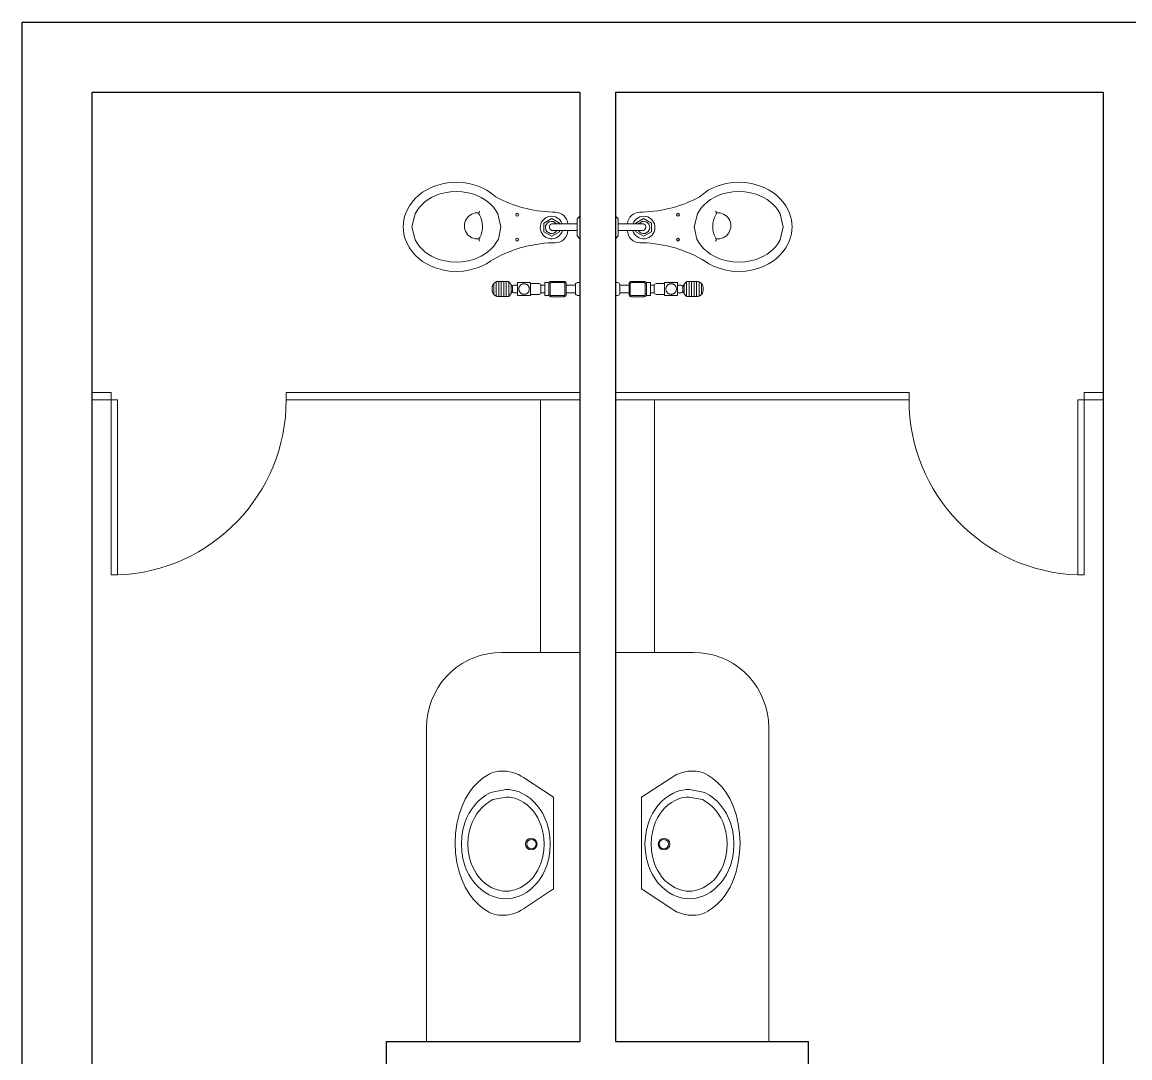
# Model space of a CAD drawing. Header units: millimetres. Extents: x 0 to 11.7, y 0 to 17.
# Drawn here: x 0 to 4.426, y 12.875 to 17.014 of the extents above; entities that cross this region are included whole.
import ezdxf

# ---------------------------------------------------------------- set-up
doc = ezdxf.new("R2010")
doc.units = ezdxf.units.MM
doc.layers.add('_cerramiento', color=251, linetype='Continuous', lineweight=25)
doc.layers.add('_mobiliario', color=7, linetype='Continuous', lineweight=5, true_color=0x9e9e9e)

msp = doc.modelspace()

# ---------------------------------------------------------------- linework, layer by layer
at = {"layer": '_cerramiento'}
for p, q in [((0, 17.014), (4.3904, 17.014)), ((0, 11.773), (0, 17.014)), ((4.3904, 17.014), (11.6892, 17.014)), ((0.28, 16.734), (2.2279, 16.734)), ((0.28, 11.8445), (0.28, 16.734)), ((2.2279, 16.734), (2.2279, 12.9395)), ((2.3709, 16.734), (4.3189, 16.734)), ((2.3709, 16.734), (2.3709, 12.9395)), ((4.3189, 16.734), (4.3189, 11.8445)), ((1.4564, 12.9395), (2.2279, 12.9395)), ((1.4564, 12.7326), (1.4564, 12.9395)), ((2.3709, 12.9395), (3.1424, 12.9395)), ((3.1424, 12.7326), (3.1424, 12.9395))]:
    msp.add_line(p, q, dxfattribs=at)
at = {"layer": '_mobiliario'}
for p, q in [((2.1303, 16.2547), (2.1192, 16.2547)), ((2.4686, 16.2547), (2.4797, 16.2547)), ((2.0848, 16.2102), (2.116, 16.2296)), ((2.0848, 16.1759), (2.0848, 16.2102)), ((2.1155, 16.2085), (2.2175, 16.2085)), ((2.2175, 16.2285), (2.2279, 16.2387)), ((2.2175, 16.2285), (2.2175, 16.1603)), ((2.2279, 16.1483), (2.2279, 16.2387)), ((2.3709, 16.1483), (2.3709, 16.2387)), ((2.3814, 16.2285), (2.3709, 16.2387)), ((2.3814, 16.2285), (2.3814, 16.1603)), ((2.4834, 16.2085), (2.3814, 16.2085)), ((2.5141, 16.2102), (2.4829, 16.2296)), ((2.5141, 16.1759), (2.5141, 16.2102)), ((2.116, 16.1583), (2.0848, 16.1759)), ((2.1144, 16.1812), (2.2175, 16.1812)), ((2.2175, 16.1603), (2.2279, 16.1483)), ((2.3814, 16.1603), (2.3709, 16.1483)), ((2.4845, 16.1812), (2.3814, 16.1812)), ((2.4829, 16.1583), (2.5141, 16.1759)), ((2.1303, 16.1322), (2.1192, 16.1322)), ((2.4686, 16.1322), (2.4797, 16.1322)), ((1.8841, 15.9688), (1.8841, 15.9259)), ((1.8941, 15.9757), (1.8941, 15.9189)), ((1.9041, 15.9773), (1.9041, 15.9173)), ((1.9141, 15.9773), (1.9141, 15.9173)), ((1.9241, 15.9773), (1.9241, 15.9173)), ((1.9341, 15.9773), (1.9341, 15.9173)), ((1.9441, 15.9764), (1.9441, 15.9183)), ((1.9541, 15.9648), (1.9541, 15.9298)), ((1.9596, 15.9373), (1.9596, 15.9573)), ((1.9796, 15.9623), (1.9646, 15.9623)), ((2.0316, 15.9735), (1.9796, 15.9735)), ((1.9796, 15.9211), (1.9796, 15.9735)), ((2.0316, 15.9211), (2.0316, 15.9735)), ((2.0657, 15.969), (2.0316, 15.969)), ((2.0729, 15.9623), (2.0883, 15.9623)), ((2.073, 15.9329), (2.073, 15.9618)), ((2.0883, 15.9728), (2.1053, 15.9728)), ((2.0883, 15.9218), (2.0883, 15.9728)), ((2.174, 15.9623), (2.2109, 15.9623)), ((2.2109, 15.9643), (2.2109, 15.9303)), ((2.3879, 15.9643), (2.3879, 15.9303)), ((2.4249, 15.9623), (2.3879, 15.9623)), ((2.5106, 15.9728), (2.4936, 15.9728)), ((2.5106, 15.9218), (2.5106, 15.9728)), ((2.526, 15.9623), (2.5106, 15.9623)), ((2.5259, 15.9329), (2.5259, 15.9618)), ((2.5332, 15.969), (2.5673, 15.969)), ((2.5673, 15.9735), (2.6193, 15.9735)), ((2.5673, 15.9211), (2.5673, 15.9735)), ((2.6193, 15.9211), (2.6193, 15.9735)), ((2.6193, 15.9623), (2.6343, 15.9623)), ((2.6393, 15.9373), (2.6393, 15.9573)), ((2.6448, 15.9648), (2.6448, 15.9298)), ((2.6548, 15.9764), (2.6548, 15.9183)), ((2.6648, 15.9773), (2.6648, 15.9173)), ((2.6748, 15.9773), (2.6748, 15.9173)), ((2.6848, 15.9773), (2.6848, 15.9173)), ((2.6948, 15.9773), (2.6948, 15.9173)), ((2.7048, 15.9757), (2.7048, 15.9189)), ((2.7148, 15.9688), (2.7148, 15.9259)), ((1.9796, 15.9323), (1.9646, 15.9323)), ((2.0316, 15.9211), (1.9796, 15.9211)), ((2.0657, 15.9256), (2.0316, 15.9256)), ((2.0729, 15.9323), (2.0883, 15.9323)), ((2.0883, 15.9218), (2.1053, 15.9218)), ((2.174, 15.9323), (2.2109, 15.9323)), ((2.2194, 15.9218), (2.2279, 15.9218)), ((2.3794, 15.9218), (2.3709, 15.9218)), ((2.4249, 15.9323), (2.3879, 15.9323)), ((2.5106, 15.9218), (2.4936, 15.9218)), ((2.526, 15.9323), (2.5106, 15.9323)), ((2.5332, 15.9256), (2.5673, 15.9256)), ((2.5673, 15.9211), (2.6193, 15.9211)), ((2.6193, 15.9323), (2.6343, 15.9323)), ((0.3551, 15.534), (0.28, 15.534)), ((0.381, 15.504), (0.28, 15.504)), ((0.3551, 15.534), (0.3551, 14.8045)), ((0.381, 15.504), (0.381, 14.8045)), ((2.2279, 15.534), (1.0551, 15.534)), ((1.9011, 15.504), (1.0551, 15.504)), ((2.2279, 15.504), (1.0551, 15.504)), ((2.3709, 15.534), (3.5438, 15.534)), ((2.3709, 15.504), (3.5438, 15.504)), ((2.6978, 15.504), (3.5438, 15.504)), ((4.2179, 15.504), (4.3189, 15.504)), ((4.2179, 15.504), (4.2179, 14.8045)), ((4.2438, 15.534), (4.3189, 15.534)), ((4.2438, 15.534), (4.2438, 14.8045))]:
    msp.add_line(p, q, dxfattribs=at)
for points in [[(1.8921, 16.3159), (1.8754, 16.3298), (1.8573, 16.3419), (1.838, 16.3521), (1.8179, 16.3603), (1.7908, 16.368), (1.7631, 16.3727), (1.735, 16.3743), (1.7069, 16.3727), (1.6792, 16.368), (1.6521, 16.3603), (1.634, 16.3531), (1.6167, 16.3442), (1.6002, 16.3339), (1.5848, 16.322), (1.5709, 16.3091), (1.5584, 16.2947), (1.5474, 16.2792), (1.5381, 16.2625), (1.5326, 16.2499), (1.5282, 16.2368), (1.5251, 16.2234), (1.5232, 16.2097), (1.5226, 16.1959), (1.5232, 16.1821), (1.5251, 16.1684), (1.5282, 16.155), (1.5326, 16.1419), (1.5381, 16.1293), (1.5474, 16.1126), (1.5584, 16.0971), (1.5709, 16.0827), (1.5848, 16.0698), (1.6002, 16.0579), (1.6167, 16.0476), (1.634, 16.0387), (1.6521, 16.0315), (1.6792, 16.0238), (1.7069, 16.0191), (1.735, 16.0175)], [(2.7068, 16.3159), (2.7235, 16.3298), (2.7416, 16.3419), (2.7609, 16.3521), (2.781, 16.3603), (2.8081, 16.368), (2.8358, 16.3727), (2.8639, 16.3743), (2.892, 16.3727), (2.9197, 16.368), (2.9468, 16.3603), (2.9649, 16.3531), (2.9822, 16.3442), (2.9987, 16.3339), (3.0141, 16.322), (3.028, 16.3091), (3.0405, 16.2947), (3.0515, 16.2792), (3.0608, 16.2625), (3.0663, 16.2499), (3.0707, 16.2368), (3.0738, 16.2234), (3.0757, 16.2097), (3.0763, 16.1959), (3.0757, 16.1821), (3.0738, 16.1684), (3.0707, 16.155), (3.0663, 16.1419), (3.0608, 16.1293), (3.0515, 16.1126), (3.0405, 16.0971), (3.028, 16.0827), (3.0141, 16.0698), (2.9987, 16.0579), (2.9822, 16.0476), (2.9649, 16.0387), (2.9468, 16.0315), (2.9197, 16.0238), (2.892, 16.0191), (2.8639, 16.0175)], [(2.1472, 16.2085), (2.1472, 16.2102), (2.116, 16.2296)], [(2.4517, 16.2085), (2.4517, 16.2102), (2.4829, 16.2296)], [(2.116, 16.1583), (2.1472, 16.1759), (2.1472, 16.1812)], [(2.4829, 16.1583), (2.4517, 16.1759), (2.4517, 16.1812)], [(1.735, 16.0175), (1.7631, 16.0191), (1.7908, 16.0238), (1.8179, 16.0315), (1.8369, 16.0392), (1.8552, 16.0487), (1.8724, 16.0598)], [(2.8639, 16.0175), (2.8358, 16.0191), (2.8081, 16.0238), (2.781, 16.0315), (2.762, 16.0392), (2.7437, 16.0487), (2.7265, 16.0598)], [(1.9596, 15.9373), (1.9479, 15.9214), (1.9473, 15.9207), (1.9467, 15.92), (1.946, 15.9194), (1.9452, 15.9189), (1.9444, 15.9184), (1.9435, 15.918), (1.9426, 15.9177), (1.9417, 15.9175), (1.9408, 15.9174), (1.9399, 15.9173), (1.9029, 15.9173), (1.9006, 15.9174), (1.8984, 15.9177), (1.8961, 15.9183), (1.8939, 15.919), (1.8918, 15.9199), (1.8898, 15.9211), (1.8879, 15.9224), (1.8861, 15.9238), (1.8845, 15.9255), (1.883, 15.9273), (1.8817, 15.9292), (1.8806, 15.9312), (1.8796, 15.9333), (1.8789, 15.9355), (1.8784, 15.9377), (1.8781, 15.94), (1.8779, 15.9423), (1.8779, 15.9523), (1.8781, 15.9546), (1.8784, 15.9569), (1.8789, 15.9592), (1.8796, 15.9614), (1.8806, 15.9635), (1.8817, 15.9655), (1.883, 15.9674), (1.8845, 15.9692), (1.8861, 15.9708), (1.8879, 15.9723), (1.8898, 15.9736), (1.8918, 15.9747), (1.8939, 15.9756), (1.8961, 15.9764), (1.8984, 15.9769), (1.9006, 15.9772), (1.9029, 15.9773), (1.9399, 15.9773), (1.9408, 15.9773), (1.9417, 15.9771), (1.9426, 15.9769), (1.9435, 15.9766), (1.9444, 15.9762), (1.9452, 15.9758), (1.946, 15.9752), (1.9467, 15.9746), (1.9473, 15.974), (1.9479, 15.9732), (1.9596, 15.9573)], [(2.2194, 15.9728), (2.2279, 15.9728), (2.2279, 15.9218)], [(2.3794, 15.9728), (2.3709, 15.9728), (2.3709, 15.9218)], [(2.6393, 15.9373), (2.651, 15.9214), (2.6516, 15.9207), (2.6522, 15.92), (2.6529, 15.9194), (2.6537, 15.9189), (2.6545, 15.9184), (2.6554, 15.918), (2.6563, 15.9177), (2.6572, 15.9175), (2.6581, 15.9174), (2.659, 15.9173), (2.696, 15.9173), (2.6983, 15.9174), (2.7005, 15.9177), (2.7028, 15.9183), (2.705, 15.919), (2.7071, 15.9199), (2.7091, 15.9211), (2.711, 15.9224), (2.7128, 15.9238), (2.7144, 15.9255), (2.7159, 15.9273), (2.7172, 15.9292), (2.7183, 15.9312), (2.7193, 15.9333), (2.72, 15.9355), (2.7205, 15.9377), (2.7208, 15.94), (2.721, 15.9423), (2.721, 15.9523), (2.7208, 15.9546), (2.7205, 15.9569), (2.72, 15.9592), (2.7193, 15.9614), (2.7183, 15.9635), (2.7172, 15.9655), (2.7159, 15.9674), (2.7144, 15.9692), (2.7128, 15.9708), (2.711, 15.9723), (2.7091, 15.9736), (2.7071, 15.9747), (2.705, 15.9756), (2.7028, 15.9764), (2.7005, 15.9769), (2.6983, 15.9772), (2.696, 15.9773), (2.659, 15.9773), (2.6581, 15.9773), (2.6572, 15.9771), (2.6563, 15.9769), (2.6554, 15.9766), (2.6545, 15.9762), (2.6537, 15.9758), (2.6529, 15.9752), (2.6522, 15.9746), (2.6516, 15.974), (2.651, 15.9732), (2.6393, 15.9573)], [(1.0551, 15.504), (1.0551, 15.534)], [(2.0718, 14.495), (2.0718, 15.504)], [(2.5271, 14.495), (2.5271, 15.504)], [(3.5438, 15.504), (3.5438, 15.534)], [(0.381, 14.8045), (0.3551, 14.8045)], [(4.2179, 14.8045), (4.2438, 14.8045)], [(1.6157, 12.9395), (1.6157, 14.195), (1.617, 14.2227), (1.6208, 14.2501), (1.6272, 14.2771), (1.636, 14.3034), (1.6472, 14.3287), (1.6606, 14.3529), (1.6763, 14.3758), (1.694, 14.3971), (1.7136, 14.4167), (1.7349, 14.4344), (1.7578, 14.4501), (1.782, 14.4636), (1.8073, 14.4748), (1.8336, 14.4836), (1.8606, 14.4899), (1.888, 14.4937), (1.9157, 14.495), (2.2279, 14.495)], [(2.9832, 12.9395), (2.9832, 14.195), (2.9819, 14.2227), (2.9781, 14.2501), (2.9717, 14.2771), (2.9629, 14.3034), (2.9517, 14.3287), (2.9383, 14.3529), (2.9226, 14.3758), (2.9049, 14.3971), (2.8853, 14.4167), (2.864, 14.4344), (2.8411, 14.4501), (2.8169, 14.4636), (2.7916, 14.4748), (2.7653, 14.4836), (2.7383, 14.4899), (2.7109, 14.4937), (2.6832, 14.495), (2.3709, 14.495)]]:
    msp.add_lwpolyline(points, dxfattribs=at)
for points in [[(1.7352, 16.0545), (1.7588, 16.0558), (1.7821, 16.0595), (1.8049, 16.0657), (1.8199, 16.0714), (1.8343, 16.0784), (1.848, 16.0866), (1.8609, 16.0959), (1.8734, 16.107), (1.8847, 16.1193), (1.8946, 16.1327), (1.9031, 16.1471), (1.913, 16.1959), (1.9001, 16.2483), (1.8923, 16.2616), (1.883, 16.2741), (1.8725, 16.2856), (1.8609, 16.2959), (1.848, 16.3052), (1.8343, 16.3134), (1.8199, 16.3204), (1.8049, 16.3261), (1.7821, 16.3323), (1.7588, 16.336), (1.7352, 16.3373), (1.7116, 16.336), (1.6883, 16.3323), (1.6655, 16.3261), (1.6506, 16.3204), (1.6362, 16.3134), (1.6225, 16.3052), (1.6096, 16.2959), (1.5979, 16.2856), (1.5875, 16.2741), (1.5782, 16.2616), (1.5703, 16.2483), (1.5575, 16.1959), (1.5703, 16.1435), (1.5782, 16.1302), (1.5875, 16.1177), (1.5979, 16.1062), (1.6096, 16.0959), (1.6225, 16.0866), (1.6362, 16.0784), (1.6506, 16.0714), (1.6655, 16.0657), (1.6883, 16.0595), (1.7116, 16.0558), (1.7352, 16.0545)], [(2.8637, 16.0545), (2.8401, 16.0558), (2.8168, 16.0595), (2.794, 16.0657), (2.779, 16.0714), (2.7646, 16.0784), (2.7509, 16.0866), (2.738, 16.0959), (2.7255, 16.107), (2.7142, 16.1193), (2.7043, 16.1327), (2.6958, 16.1471), (2.6859, 16.1959), (2.6988, 16.2483), (2.7066, 16.2616), (2.7159, 16.2741), (2.7264, 16.2856), (2.738, 16.2959), (2.7509, 16.3052), (2.7646, 16.3134), (2.779, 16.3204), (2.794, 16.3261), (2.8168, 16.3323), (2.8401, 16.336), (2.8637, 16.3373), (2.8873, 16.336), (2.9106, 16.3323), (2.9334, 16.3261), (2.9483, 16.3204), (2.9627, 16.3134), (2.9764, 16.3052), (2.9893, 16.2959), (3.001, 16.2856), (3.0114, 16.2741), (3.0207, 16.2616), (3.0286, 16.2483), (3.0414, 16.1959), (3.0286, 16.1435), (3.0207, 16.1302), (3.0114, 16.1177), (3.001, 16.1062), (2.9893, 16.0959), (2.9764, 16.0866), (2.9627, 16.0784), (2.9483, 16.0714), (2.9334, 16.0657), (2.9106, 16.0595), (2.8873, 16.0558), (2.8637, 16.0545)], [(2.0266, 15.9473), (2.0265, 15.9494), (2.0262, 15.9515), (2.0257, 15.9535), (2.025, 15.9554), (2.0241, 15.9573), (2.0231, 15.9591), (2.0218, 15.9608), (2.0205, 15.9623), (2.0189, 15.9637), (2.0173, 15.965), (2.0155, 15.966), (2.0136, 15.9669), (2.0117, 15.9676), (2.0097, 15.9681), (2.0077, 15.9684), (2.0056, 15.9685), (2.0036, 15.9684), (2.0015, 15.9681), (1.9995, 15.9676), (1.9976, 15.9669), (1.9957, 15.966), (1.9939, 15.965), (1.9923, 15.9637), (1.9908, 15.9623), (1.9894, 15.9608), (1.9881, 15.9591), (1.9871, 15.9573), (1.9862, 15.9554), (1.9855, 15.9535), (1.985, 15.9515), (1.9847, 15.9494), (1.9846, 15.9473), (1.9847, 15.9452), (1.985, 15.9432), (1.9855, 15.9412), (1.9862, 15.9392), (1.9871, 15.9373), (1.9881, 15.9355), (1.9894, 15.9339), (1.9908, 15.9323), (1.9923, 15.9309), (1.9939, 15.9297), (1.9957, 15.9286), (1.9976, 15.9277), (1.9995, 15.927), (2.0015, 15.9265), (2.0036, 15.9262), (2.0056, 15.9261), (2.0077, 15.9262), (2.0097, 15.9265), (2.0117, 15.927), (2.0136, 15.9277), (2.0155, 15.9286), (2.0173, 15.9297), (2.0189, 15.9309), (2.0205, 15.9323), (2.0218, 15.9339), (2.0231, 15.9355), (2.0241, 15.9373), (2.025, 15.9392), (2.0257, 15.9412), (2.0262, 15.9432), (2.0265, 15.9452), (2.0266, 15.9473)], [(2.1648, 15.9168), (2.1138, 15.9168), (2.1129, 15.9169), (2.1121, 15.917), (2.1113, 15.9172), (2.1104, 15.9174), (2.1097, 15.9178), (2.1089, 15.9182), (2.1082, 15.9187), (2.1076, 15.9192), (2.107, 15.9198), (2.1064, 15.9205), (2.1059, 15.9212), (2.1055, 15.922), (2.1052, 15.9227), (2.1049, 15.9235), (2.1047, 15.9244), (2.1046, 15.9252), (2.1045, 15.9261), (2.1045, 15.9686), (2.1046, 15.9694), (2.1047, 15.9703), (2.1049, 15.9711), (2.1052, 15.9719), (2.1055, 15.9727), (2.1059, 15.9734), (2.1064, 15.9741), (2.107, 15.9748), (2.1076, 15.9754), (2.1082, 15.976), (2.1089, 15.9764), (2.1097, 15.9769), (2.1104, 15.9772), (2.1113, 15.9775), (2.1121, 15.9777), (2.1129, 15.9778), (2.1138, 15.9778), (2.1648, 15.9778), (2.1656, 15.9778), (2.1665, 15.9777), (2.1673, 15.9775), (2.1681, 15.9772), (2.1689, 15.9769), (2.1697, 15.9764), (2.1704, 15.976), (2.171, 15.9754), (2.1716, 15.9748), (2.1722, 15.9741), (2.1727, 15.9734), (2.1731, 15.9727), (2.1734, 15.9719), (2.1737, 15.9711), (2.1739, 15.9703), (2.174, 15.9694), (2.174, 15.9686), (2.174, 15.9261), (2.174, 15.9252), (2.1739, 15.9244), (2.1737, 15.9235), (2.1734, 15.9227), (2.1731, 15.922), (2.1727, 15.9212), (2.1722, 15.9205), (2.1716, 15.9198), (2.171, 15.9192), (2.1704, 15.9187), (2.1697, 15.9182), (2.1689, 15.9178), (2.1681, 15.9174), (2.1673, 15.9172), (2.1665, 15.917), (2.1656, 15.9169), (2.1648, 15.9168)], [(2.1648, 15.9218), (2.1138, 15.9218), (2.1134, 15.9218), (2.113, 15.9219), (2.1126, 15.922), (2.1123, 15.9221), (2.1119, 15.9223), (2.1116, 15.9225), (2.1112, 15.9227), (2.1109, 15.9229), (2.1106, 15.9232), (2.1104, 15.9235), (2.1102, 15.9238), (2.11, 15.9242), (2.1098, 15.9245), (2.1097, 15.9249), (2.1096, 15.9253), (2.1096, 15.9257), (2.1095, 15.9261), (2.1095, 15.9686), (2.1096, 15.969), (2.1096, 15.9694), (2.1097, 15.9697), (2.1098, 15.9701), (2.11, 15.9705), (2.1102, 15.9708), (2.1104, 15.9711), (2.1106, 15.9714), (2.1109, 15.9717), (2.1112, 15.972), (2.1116, 15.9722), (2.1119, 15.9724), (2.1123, 15.9725), (2.1126, 15.9727), (2.113, 15.9728), (2.1134, 15.9728), (2.1138, 15.9728), (2.1648, 15.9728), (2.1652, 15.9728), (2.1656, 15.9728), (2.166, 15.9727), (2.1663, 15.9725), (2.1667, 15.9724), (2.167, 15.9722), (2.1673, 15.972), (2.1677, 15.9717), (2.1679, 15.9714), (2.1682, 15.9711), (2.1684, 15.9708), (2.1686, 15.9705), (2.1688, 15.9701), (2.1689, 15.9697), (2.169, 15.9694), (2.169, 15.969), (2.169, 15.9686), (2.169, 15.9261), (2.169, 15.9257), (2.169, 15.9253), (2.1689, 15.9249), (2.1688, 15.9245), (2.1686, 15.9242), (2.1684, 15.9238), (2.1682, 15.9235), (2.1679, 15.9232), (2.1677, 15.9229), (2.1673, 15.9227), (2.167, 15.9225), (2.1667, 15.9223), (2.1663, 15.9221), (2.166, 15.922), (2.1656, 15.9219), (2.1652, 15.9218), (2.1648, 15.9218)], [(2.4341, 15.9168), (2.4851, 15.9168), (2.486, 15.9169), (2.4868, 15.917), (2.4876, 15.9172), (2.4885, 15.9174), (2.4892, 15.9178), (2.49, 15.9182), (2.4907, 15.9187), (2.4913, 15.9192), (2.4919, 15.9198), (2.4925, 15.9205), (2.493, 15.9212), (2.4934, 15.922), (2.4937, 15.9227), (2.494, 15.9235), (2.4942, 15.9244), (2.4943, 15.9252), (2.4944, 15.9261), (2.4944, 15.9686), (2.4943, 15.9694), (2.4942, 15.9703), (2.494, 15.9711), (2.4937, 15.9719), (2.4934, 15.9727), (2.493, 15.9734), (2.4925, 15.9741), (2.4919, 15.9748), (2.4913, 15.9754), (2.4907, 15.976), (2.49, 15.9764), (2.4892, 15.9769), (2.4885, 15.9772), (2.4876, 15.9775), (2.4868, 15.9777), (2.486, 15.9778), (2.4851, 15.9778), (2.4341, 15.9778), (2.4333, 15.9778), (2.4324, 15.9777), (2.4316, 15.9775), (2.4308, 15.9772), (2.43, 15.9769), (2.4292, 15.9764), (2.4285, 15.976), (2.4279, 15.9754), (2.4273, 15.9748), (2.4267, 15.9741), (2.4262, 15.9734), (2.4258, 15.9727), (2.4255, 15.9719), (2.4252, 15.9711), (2.425, 15.9703), (2.4249, 15.9694), (2.4249, 15.9686), (2.4249, 15.9261), (2.4249, 15.9252), (2.425, 15.9244), (2.4252, 15.9235), (2.4255, 15.9227), (2.4258, 15.922), (2.4262, 15.9212), (2.4267, 15.9205), (2.4273, 15.9198), (2.4279, 15.9192), (2.4285, 15.9187), (2.4292, 15.9182), (2.43, 15.9178), (2.4308, 15.9174), (2.4316, 15.9172), (2.4324, 15.917), (2.4333, 15.9169), (2.4341, 15.9168)], [(2.4341, 15.9218), (2.4851, 15.9218), (2.4855, 15.9218), (2.4859, 15.9219), (2.4863, 15.922), (2.4866, 15.9221), (2.487, 15.9223), (2.4873, 15.9225), (2.4877, 15.9227), (2.488, 15.9229), (2.4883, 15.9232), (2.4885, 15.9235), (2.4887, 15.9238), (2.4889, 15.9242), (2.4891, 15.9245), (2.4892, 15.9249), (2.4893, 15.9253), (2.4893, 15.9257), (2.4894, 15.9261), (2.4894, 15.9686), (2.4893, 15.969), (2.4893, 15.9694), (2.4892, 15.9697), (2.4891, 15.9701), (2.4889, 15.9705), (2.4887, 15.9708), (2.4885, 15.9711), (2.4883, 15.9714), (2.488, 15.9717), (2.4877, 15.972), (2.4873, 15.9722), (2.487, 15.9724), (2.4866, 15.9725), (2.4863, 15.9727), (2.4859, 15.9728), (2.4855, 15.9728), (2.4851, 15.9728), (2.4341, 15.9728), (2.4337, 15.9728), (2.4333, 15.9728), (2.4329, 15.9727), (2.4326, 15.9725), (2.4322, 15.9724), (2.4319, 15.9722), (2.4316, 15.972), (2.4312, 15.9717), (2.431, 15.9714), (2.4307, 15.9711), (2.4305, 15.9708), (2.4303, 15.9705), (2.4301, 15.9701), (2.43, 15.9697), (2.4299, 15.9694), (2.4299, 15.969), (2.4299, 15.9686), (2.4299, 15.9261), (2.4299, 15.9257), (2.4299, 15.9253), (2.43, 15.9249), (2.4301, 15.9245), (2.4303, 15.9242), (2.4305, 15.9238), (2.4307, 15.9235), (2.431, 15.9232), (2.4312, 15.9229), (2.4316, 15.9227), (2.4319, 15.9225), (2.4322, 15.9223), (2.4326, 15.9221), (2.4329, 15.922), (2.4333, 15.9219), (2.4337, 15.9218), (2.4341, 15.9218)], [(2.5723, 15.9473), (2.5724, 15.9494), (2.5727, 15.9515), (2.5732, 15.9535), (2.5739, 15.9554), (2.5748, 15.9573), (2.5758, 15.9591), (2.5771, 15.9608), (2.5784, 15.9623), (2.58, 15.9637), (2.5816, 15.965), (2.5834, 15.966), (2.5853, 15.9669), (2.5872, 15.9676), (2.5892, 15.9681), (2.5912, 15.9684), (2.5933, 15.9685), (2.5953, 15.9684), (2.5974, 15.9681), (2.5994, 15.9676), (2.6013, 15.9669), (2.6032, 15.966), (2.605, 15.965), (2.6066, 15.9637), (2.6081, 15.9623), (2.6095, 15.9608), (2.6108, 15.9591), (2.6118, 15.9573), (2.6127, 15.9554), (2.6134, 15.9535), (2.6139, 15.9515), (2.6142, 15.9494), (2.6143, 15.9473), (2.6142, 15.9452), (2.6139, 15.9432), (2.6134, 15.9412), (2.6127, 15.9392), (2.6118, 15.9373), (2.6108, 15.9355), (2.6095, 15.9339), (2.6081, 15.9323), (2.6066, 15.9309), (2.605, 15.9297), (2.6032, 15.9286), (2.6013, 15.9277), (2.5994, 15.927), (2.5974, 15.9265), (2.5953, 15.9262), (2.5933, 15.9261), (2.5912, 15.9262), (2.5892, 15.9265), (2.5872, 15.927), (2.5853, 15.9277), (2.5834, 15.9286), (2.5816, 15.9297), (2.58, 15.9309), (2.5784, 15.9323), (2.5771, 15.9339), (2.5758, 15.9355), (2.5748, 15.9373), (2.5739, 15.9392), (2.5732, 15.9412), (2.5727, 15.9432), (2.5724, 15.9452), (2.5723, 15.9473)], [(2.1238, 13.9158), (2.003, 13.9951), (1.9945, 14.0006), (1.9838, 14.0065), (1.9726, 14.0114), (1.9609, 14.0153), (1.949, 14.0181), (1.9368, 14.0197), (1.9246, 14.0203), (1.9149, 14.0207), (1.9051, 14.0203), (1.8955, 14.0189), (1.886, 14.0167), (1.8767, 14.0136), (1.8678, 14.0097), (1.8592, 14.0049), (1.8386, 13.9907), (1.8196, 13.9743), (1.8024, 13.956), (1.7873, 13.936), (1.7704, 13.9079), (1.7566, 13.8781), (1.7461, 13.847), (1.7374, 13.8094), (1.7322, 13.7711), (1.7304, 13.7326), (1.7322, 13.694), (1.7374, 13.6558), (1.7461, 13.6182), (1.7566, 13.5871), (1.7704, 13.5573), (1.7873, 13.5292), (1.8024, 13.5091), (1.8196, 13.4909), (1.8386, 13.4745), (1.8592, 13.4603), (1.8678, 13.4555), (1.8767, 13.4516), (1.886, 13.4485), (1.8955, 13.4463), (1.9051, 13.4449), (1.9149, 13.4445), (1.9246, 13.4449), (1.9368, 13.4454), (1.949, 13.4471), (1.9609, 13.4499), (1.9726, 13.4538), (1.9838, 13.4587), (1.9945, 13.4646), (2.003, 13.4701), (2.1238, 13.5494), (2.1238, 13.9158)], [(2.4751, 13.9158), (2.5959, 13.9951), (2.6044, 14.0006), (2.6151, 14.0065), (2.6263, 14.0114), (2.638, 14.0153), (2.6499, 14.0181), (2.6621, 14.0197), (2.6743, 14.0203), (2.684, 14.0207), (2.6938, 14.0203), (2.7034, 14.0189), (2.7129, 14.0167), (2.7222, 14.0136), (2.7311, 14.0097), (2.7397, 14.0049), (2.7603, 13.9907), (2.7793, 13.9743), (2.7965, 13.956), (2.8116, 13.936), (2.8285, 13.9079), (2.8423, 13.8781), (2.8528, 13.847), (2.8615, 13.8094), (2.8667, 13.7711), (2.8685, 13.7326), (2.8667, 13.694), (2.8615, 13.6558), (2.8528, 13.6182), (2.8423, 13.5871), (2.8285, 13.5573), (2.8116, 13.5292), (2.7965, 13.5091), (2.7793, 13.4909), (2.7603, 13.4745), (2.7397, 13.4603), (2.7311, 13.4555), (2.7222, 13.4516), (2.7129, 13.4485), (2.7034, 13.4463), (2.6938, 13.4449), (2.684, 13.4445), (2.6743, 13.4449), (2.6621, 13.4454), (2.6499, 13.4471), (2.638, 13.4499), (2.6263, 13.4538), (2.6151, 13.4587), (2.6044, 13.4646), (2.5959, 13.4701), (2.4751, 13.5494), (2.4751, 13.9158)], [(1.7549, 13.7289), (1.7564, 13.7579), (1.7611, 13.7865), (1.7689, 13.8144), (1.776, 13.8329), (1.7848, 13.8506), (1.7951, 13.8675), (1.8069, 13.8834), (1.8208, 13.8988), (1.8363, 13.9127), (1.853, 13.9249), (1.871, 13.9352), (1.9325, 13.9474), (1.9462, 13.9468), (1.9598, 13.9448), (1.9731, 13.9416), (1.9861, 13.9372), (1.9986, 13.9316), (2.0153, 13.9219), (2.0309, 13.9106), (2.0452, 13.8977), (2.0582, 13.8834), (2.07, 13.8675), (2.0803, 13.8506), (2.089, 13.8329), (2.0962, 13.8144), (2.104, 13.7865), (2.1086, 13.7579), (2.1102, 13.7289), (2.1086, 13.6999), (2.104, 13.6713), (2.0962, 13.6434), (2.089, 13.6249), (2.0803, 13.6072), (2.07, 13.5903), (2.0582, 13.5744), (2.0452, 13.5601), (2.0309, 13.5472), (2.0153, 13.5359), (1.9986, 13.5262), (1.9861, 13.5206), (1.9731, 13.5162), (1.9598, 13.513), (1.9462, 13.511), (1.9325, 13.5104), (1.9188, 13.511), (1.9053, 13.513), (1.8919, 13.5162), (1.879, 13.5206), (1.8665, 13.5262), (1.8498, 13.5359), (1.8342, 13.5472), (1.8198, 13.5601), (1.8069, 13.5744), (1.7951, 13.5903), (1.7848, 13.6072), (1.776, 13.6249), (1.7689, 13.6434), (1.7611, 13.6713), (1.7564, 13.6999), (1.7549, 13.7289)], [(2.844, 13.7289), (2.8425, 13.7579), (2.8378, 13.7865), (2.83, 13.8144), (2.8229, 13.8329), (2.8141, 13.8506), (2.8038, 13.8675), (2.792, 13.8834), (2.7781, 13.8988), (2.7626, 13.9127), (2.7459, 13.9249), (2.7279, 13.9352), (2.6664, 13.9474), (2.6527, 13.9468), (2.6391, 13.9448), (2.6258, 13.9416), (2.6128, 13.9372), (2.6003, 13.9316), (2.5836, 13.9219), (2.568, 13.9106), (2.5537, 13.8977), (2.5407, 13.8834), (2.5289, 13.8675), (2.5186, 13.8506), (2.5099, 13.8329), (2.5027, 13.8144), (2.4949, 13.7865), (2.4903, 13.7579), (2.4887, 13.7289), (2.4903, 13.6999), (2.4949, 13.6713), (2.5027, 13.6434), (2.5099, 13.6249), (2.5186, 13.6072), (2.5289, 13.5903), (2.5407, 13.5744), (2.5537, 13.5601), (2.568, 13.5472), (2.5836, 13.5359), (2.6003, 13.5262), (2.6128, 13.5206), (2.6258, 13.5162), (2.6391, 13.513), (2.6527, 13.511), (2.6664, 13.5104), (2.6801, 13.511), (2.6936, 13.513), (2.707, 13.5162), (2.7199, 13.5206), (2.7324, 13.5262), (2.7491, 13.5359), (2.7647, 13.5472), (2.7791, 13.5601), (2.792, 13.5744), (2.8038, 13.5903), (2.8141, 13.6072), (2.8229, 13.6249), (2.83, 13.6434), (2.8378, 13.6713), (2.8425, 13.6999), (2.844, 13.7289)], [(1.7813, 13.7289), (1.7827, 13.7538), (1.7867, 13.7785), (1.7934, 13.8025), (1.7995, 13.8184), (1.807, 13.8337), (1.8158, 13.8482), (1.826, 13.8619), (1.8379, 13.8751), (1.8511, 13.8871), (1.8655, 13.8975), (1.8809, 13.9065), (1.9336, 13.917), (1.9454, 13.9164), (1.957, 13.9147), (1.9684, 13.912), (1.9795, 13.9082), (1.9902, 13.9033), (2.0046, 13.895), (2.0179, 13.8853), (2.0302, 13.8742), (2.0413, 13.8619), (2.0514, 13.8482), (2.0603, 13.8337), (2.0678, 13.8184), (2.0739, 13.8025), (2.0806, 13.7785), (2.0846, 13.7538), (2.0859, 13.7289), (2.0846, 13.704), (2.0806, 13.6793), (2.0739, 13.6553), (2.0678, 13.6394), (2.0603, 13.6241), (2.0514, 13.6096), (2.0413, 13.5959), (2.0302, 13.5836), (2.0179, 13.5725), (2.0046, 13.5628), (1.9902, 13.5545), (1.9795, 13.5496), (1.9684, 13.5458), (1.957, 13.5431), (1.9454, 13.5414), (1.9336, 13.5408), (1.9219, 13.5414), (1.9103, 13.5431), (1.8989, 13.5458), (1.8878, 13.5496), (1.8771, 13.5545), (1.8627, 13.5628), (1.8493, 13.5725), (1.837, 13.5836), (1.826, 13.5959), (1.8158, 13.6096), (1.807, 13.6241), (1.7995, 13.6394), (1.7934, 13.6553), (1.7867, 13.6793), (1.7827, 13.704), (1.7813, 13.7289)], [(2.8176, 13.7289), (2.8162, 13.7538), (2.8122, 13.7785), (2.8055, 13.8025), (2.7994, 13.8184), (2.7919, 13.8337), (2.7831, 13.8482), (2.7729, 13.8619), (2.761, 13.8751), (2.7478, 13.8871), (2.7334, 13.8975), (2.718, 13.9065), (2.6653, 13.917), (2.6535, 13.9164), (2.6419, 13.9147), (2.6305, 13.912), (2.6194, 13.9082), (2.6087, 13.9033), (2.5943, 13.895), (2.581, 13.8853), (2.5687, 13.8742), (2.5576, 13.8619), (2.5475, 13.8482), (2.5386, 13.8337), (2.5311, 13.8184), (2.525, 13.8025), (2.5183, 13.7785), (2.5143, 13.7538), (2.513, 13.7289), (2.5143, 13.704), (2.5183, 13.6793), (2.525, 13.6553), (2.5311, 13.6394), (2.5386, 13.6241), (2.5475, 13.6096), (2.5576, 13.5959), (2.5687, 13.5836), (2.581, 13.5725), (2.5943, 13.5628), (2.6087, 13.5545), (2.6194, 13.5496), (2.6305, 13.5458), (2.6419, 13.5431), (2.6535, 13.5414), (2.6653, 13.5408), (2.677, 13.5414), (2.6886, 13.5431), (2.7, 13.5458), (2.7111, 13.5496), (2.7218, 13.5545), (2.7362, 13.5628), (2.7496, 13.5725), (2.7619, 13.5836), (2.7729, 13.5959), (2.7831, 13.6096), (2.7919, 13.6241), (2.7994, 13.6394), (2.8055, 13.6553), (2.8122, 13.6793), (2.8162, 13.704), (2.8176, 13.7289)]]:
    msp.add_lwpolyline(points, close=True, dxfattribs=at)
for centre, radius in [((1.9782, 16.2444), 0.00548), ((2.6207, 16.2444), 0.00548), ((1.9782, 16.1447), 0.00548), ((2.6207, 16.1447), 0.00548), ((2.0341, 13.7289), 0.0232), ((2.0352, 13.7289), 0.0185), ((2.5648, 13.7289), 0.0232), ((2.5637, 13.7289), 0.0185)]:
    msp.add_circle(centre, radius, dxfattribs=at)
for centre, radius, start, end in [((2.1339, 16.7624), 0.5077, 241.4829, 268.3323), ((2.465, 16.7624), 0.5077, 271.6677, 298.5171), ((1.8193, 16.1999), 0.0522, 83.8126, 277.2646), ((1.8361, 16.2505), 0.0112, 136.032, 218.0052), ((2.1303, 16.2047), 0.05, 4.4058, 90), ((2.4686, 16.2047), 0.05, 90, 175.5942), ((2.7628, 16.2505), 0.0112, 321.9948, 43.968), ((2.7796, 16.1999), 0.0522, 262.7354, 96.1874), ((1.7452, 16.1971), 0.0944, 332.4009, 29.5411), ((2.1153, 16.1934), 0.0451, 19.5895, 344.3701), ((2.1153, 16.1934), 0.0242, 38.7609, 329.7949), ((2.1209, 16.1953), 0.0141, 110.8053, 272.2025), ((2.4836, 16.1934), 0.0451, 195.6299, 160.4105), ((2.4836, 16.1934), 0.0242, 210.2051, 141.2391), ((2.478, 16.1953), 0.0141, 267.7975, 69.1947), ((2.8537, 16.1971), 0.0944, 150.4589, 207.5991), ((2.1303, 16.1822), 0.05, 270, 358.9249), ((2.4686, 16.1822), 0.05, 181.0751, 270), ((1.8369, 16.1456), 0.0112, 136.032, 218.0052), ((2.1339, 15.6246), 0.5077, 91.6677, 121.2691), ((2.465, 15.6246), 0.5077, 58.7309, 88.3323), ((2.762, 16.1456), 0.0112, 321.9948, 43.968), ((1.9646, 15.9573), 0.005, 90, 180), ((1.9646, 15.9373), 0.005, 180, 270), ((2.0657, 15.9618), 0.00722, 0, 90), ((2.2194, 15.9643), 0.0085, 90, 180), ((2.3794, 15.9643), 0.0085, 0, 90), ((2.5332, 15.9618), 0.00722, 90, 180), ((2.6343, 15.9573), 0.005, 0, 90), ((2.6343, 15.9373), 0.005, 270, 0), ((2.0657, 15.9329), 0.00723, 270, 360), ((2.2194, 15.9303), 0.0085, 180, 270), ((2.3794, 15.9303), 0.0085, 270, 0), ((2.5332, 15.9329), 0.00723, 180, 270), ((0.3551, 15.504), 0.7, 272.119, 360), ((4.2438, 15.504), 0.7, 180, 267.881)]:
    msp.add_arc(centre, radius, start, end, dxfattribs=at)

doc.saveas('drawing.dxf')
